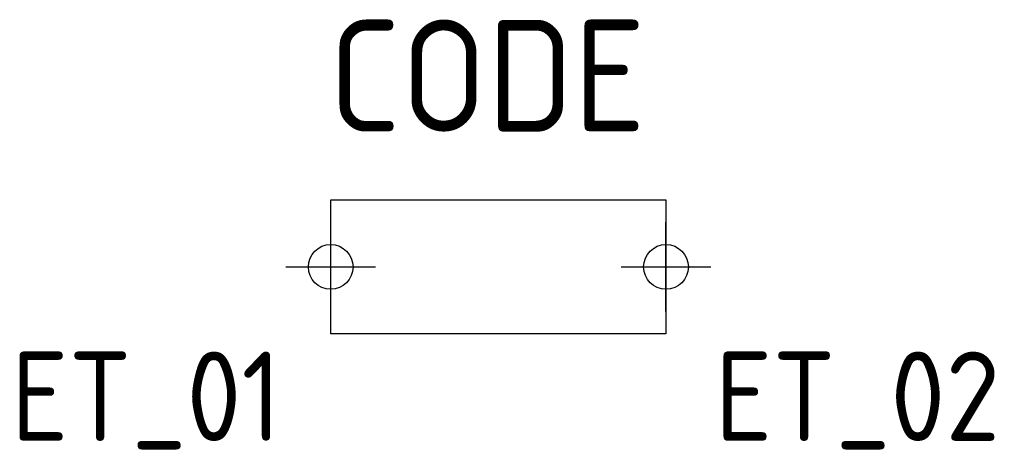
# Model space of a CAD drawing. Extents: x 3659.3 to 3681.1, y 2615.9 to 2625.5.
import ezdxf
from ezdxf.enums import TextEntityAlignment as Align

# ---------------------------------------------------------------- set-up
doc = ezdxf.new("R2010")
doc.units = 0
doc.header["$LTSCALE"] = 10
doc.header["$MEASUREMENT"] = 0
doc.header["$PDMODE"] = 34
doc.header["$PDSIZE"] = -5
doc.layers.get('0').update_dxf_attribs({"linetype": 'CONTINUOUS'})
for name, color, linetype in [('C', 7, 'CONTINUOUS'), ('TKST2', 1, 'CONTINUOUS'), ('TKST3', 3, 'CONTINUOUS')]:
    doc.layers.add(name, color=color, linetype=linetype)
doc.styles.get("Standard").update_dxf_attribs({"font": 'iso8.shx'})

msp = doc.modelspace()

# ---------------------------------------------------------------- linework, layer by layer
msp.add_lwpolyline([(3666.258, 2618.511), (3666.258, 2621.511), (3673.758, 2621.511), (3673.758, 2618.511), (3666.258, 2618.511)])
at = {"layer": 'C', "color": 1}
msp.add_point((3666.258, 2620.011), dxfattribs=at)
at = {"layer": 'C', "color": 2}
msp.add_point((3673.758, 2620.011), dxfattribs=at)

# ---------------------------------------------------------------- texts
at = {"layer": 'TKST2'}
msp.add_attdef('ET_01', text='', height=2, dxfattribs=at).set_placement((3665.161, 2616.115), align=Align.RIGHT)
msp.add_attdef('ET_02', (3674.851, 2616.115), '', height=2, dxfattribs=at)
at = {"layer": 'TKST3'}
msp.add_attdef('CODE', (3666.214, 2623.039), '-R', height=2.5, dxfattribs=at)

doc.saveas('drawing.dxf')
